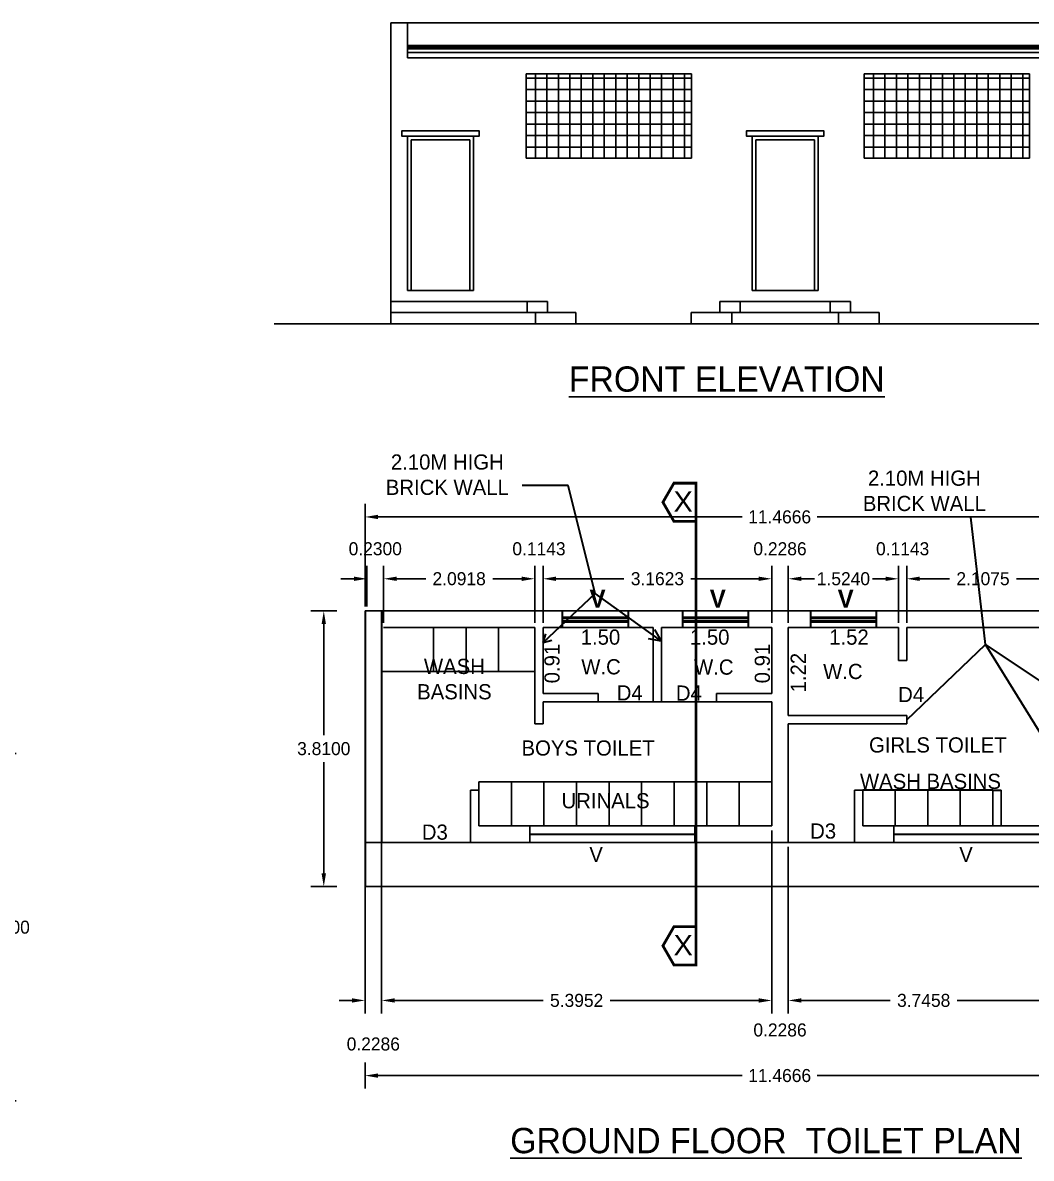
# Model space of a CAD drawing. Header units: metres. Extents: x 6102588 to 6102903, y -6660468 to -6660379.
# Drawn here: x 6102801.44 to 6102815.38, y -6660446.19 to -6660430.5 of the extents above; entities that cross this region are included whole.
import ezdxf
from ezdxf.enums import TextEntityAlignment as Align

# ---------------------------------------------------------------- set-up
doc = ezdxf.new("R2010")
doc.units = ezdxf.units.M
doc.header["$LTSCALE"] = 500
doc.header["$MEASUREMENT"] = 0
for name, pattern in [('ACAD_ISO06W100', [36, 24, -3, 0, -3, 0, -3, 0, -3]), ('DASHED2', [0.375, 0.25, -0.125]), ('HIDDEN2', [4.7625, 3.175, -1.5875])]:
    doc.linetypes.add(name, pattern=pattern)
doc.layers.get('0').update_dxf_attribs({"linetype": 'CONTINUOUS'})
doc.layers.get('Defpoints').update_dxf_attribs({"linetype": 'CONTINUOUS'})
doc.layers.add('BLK_1_FLR_2_STAIR_2_LANDING_1', color=7, linetype='CONTINUOUS', lineweight=0)
doc.layers.add('SEC.LINE', color=7, linetype='CONTINUOUS')
doc.styles.add('BOLD', font='', dxfattribs={"height": 8.5})
doc.styles.add('gautham', font='arial.ttf')
doc.styles.get("Standard").update_dxf_attribs({"font": 'GOTHIC.TTF'})
doc.styles.get('BOLD').set_extended_font_data('Helvetica 55 Roman')
doc.dimstyles.get("Standard").update_dxf_attribs({"dimtxt": 0.18, "dimasz": 0.18, "dimexe": 0.18, "dimexo": 0.0625, "dimgap": 0.09, "dimtad": 0, "dimtih": 1, "dimtoh": 1, "dimdec": 4, "dimzin": 0, "dimdsep": 46, "dimtxsty": 'Standard', "dimcen": 0.09, "dimadec": 0, "dimazin": 0, "dimtfac": 1, "dimtdec": 4, "dimtofl": 0, "dimtmove": 0, "dimatfit": 3, "dimfxl": 0, "dimtolj": 1, "dimtzin": 0, "dimarcsym": 0})

# ---------------------------------------------------------------- blocks, each defined once
blk = doc.blocks.new('*D55')
at = {"color": 0, "lineweight": -2}
for p, q in [((6102808.517, -6660438.792), (6102808.517, -6660438.002)), ((6102808.632, -6660438.792), (6102808.632, -6660438.002)), ((6102808.337, -6660438.182), (6102808.157, -6660438.182)), ((6102808.812, -6660438.182), (6102808.992, -6660438.182))]:
    blk.add_line(p, q, dxfattribs=at)
at = {"color": 0}
for points in [[(6102808.337, -6660438.152), (6102808.337, -6660438.212), (6102808.517, -6660438.182)], [(6102808.812, -6660438.152), (6102808.812, -6660438.212), (6102808.632, -6660438.182)]]:
    blk.add_solid(points, dxfattribs=at)
at = {"layer": 'Defpoints', "color": 0}
for p in [(6102808.517, -6660438.182), (6102808.517, -6660438.855), (6102808.632, -6660438.855)]:
    blk.add_point(p, dxfattribs=at)
at = {"color": 0, "lineweight": 35, "insert": (6102808.575, -6660437.768), "char_height": 0.18, "attachment_point": 5}
blk.add_mtext('\\A1;0.1143', dxfattribs=at)
blk = doc.blocks.new('*D56')
at = {"color": 0, "lineweight": -2}
for p, q in [((6102808.632, -6660438.792), (6102808.632, -6660438.002)), ((6102811.794, -6660438.792), (6102811.794, -6660438.002)), ((6102808.812, -6660438.182), (6102809.75, -6660438.182)), ((6102811.614, -6660438.182), (6102810.675, -6660438.182))]:
    blk.add_line(p, q, dxfattribs=at)
at = {"color": 0}
for points in [[(6102808.812, -6660438.152), (6102808.812, -6660438.212), (6102808.632, -6660438.182)], [(6102811.614, -6660438.152), (6102811.614, -6660438.212), (6102811.794, -6660438.182)]]:
    blk.add_solid(points, dxfattribs=at)
at = {"layer": 'Defpoints', "color": 0}
for p in [(6102808.632, -6660438.182), (6102808.632, -6660438.855), (6102811.794, -6660438.855)]:
    blk.add_point(p, dxfattribs=at)
at = {"color": 0, "lineweight": 35, "insert": (6102810.213, -6660438.182), "char_height": 0.18, "attachment_point": 5}
blk.add_mtext('\\A1;3.1623', dxfattribs=at)
blk = doc.blocks.new('*D57')
at = {"color": 0, "lineweight": -2}
for p, q in [((6102811.794, -6660438.792), (6102811.794, -6660438.002)), ((6102812.023, -6660438.792), (6102812.023, -6660438.002)), ((6102811.614, -6660438.182), (6102811.434, -6660438.182)), ((6102812.203, -6660438.182), (6102812.383, -6660438.182))]:
    blk.add_line(p, q, dxfattribs=at)
at = {"color": 0}
for points in [[(6102811.614, -6660438.152), (6102811.614, -6660438.212), (6102811.794, -6660438.182)], [(6102812.203, -6660438.152), (6102812.203, -6660438.212), (6102812.023, -6660438.182)]]:
    blk.add_solid(points, dxfattribs=at)
at = {"layer": 'Defpoints', "color": 0}
for p in [(6102812.023, -6660438.182), (6102811.794, -6660438.855), (6102812.023, -6660438.855)]:
    blk.add_point(p, dxfattribs=at)
at = {"color": 0, "lineweight": 35, "insert": (6102811.908, -6660437.768), "char_height": 0.18, "attachment_point": 5}
blk.add_mtext('\\A1;0.2286', dxfattribs=at)
blk = doc.blocks.new('*D58')
at = {"color": 0, "lineweight": -2}
for p, q in [((6102812.023, -6660438.792), (6102812.023, -6660438.002)), ((6102813.547, -6660438.792), (6102813.547, -6660438.002)), ((6102812.203, -6660438.182), (6102812.335, -6660438.182)), ((6102813.367, -6660438.182), (6102813.235, -6660438.182))]:
    blk.add_line(p, q, dxfattribs=at)
at = {"color": 0}
for points in [[(6102812.203, -6660438.152), (6102812.203, -6660438.212), (6102812.023, -6660438.182)], [(6102813.367, -6660438.152), (6102813.367, -6660438.212), (6102813.547, -6660438.182)]]:
    blk.add_solid(points, dxfattribs=at)
at = {"layer": 'Defpoints', "color": 0}
for p in [(6102813.547, -6660438.182), (6102812.023, -6660438.855), (6102813.547, -6660438.855)]:
    blk.add_point(p, dxfattribs=at)
at = {"color": 0, "lineweight": 35, "insert": (6102812.785, -6660438.182), "char_height": 0.18, "attachment_point": 5}
blk.add_mtext('\\A1;1.5240', dxfattribs=at)
blk = doc.blocks.new('*D59')
at = {"color": 0, "lineweight": -2}
for p, q in [((6102813.547, -6660438.792), (6102813.547, -6660438.002)), ((6102813.661, -6660438.792), (6102813.661, -6660438.002)), ((6102813.367, -6660438.182), (6102813.187, -6660438.182)), ((6102813.841, -6660438.182), (6102814.021, -6660438.182))]:
    blk.add_line(p, q, dxfattribs=at)
at = {"color": 0}
for points in [[(6102813.367, -6660438.152), (6102813.367, -6660438.212), (6102813.547, -6660438.182)], [(6102813.841, -6660438.152), (6102813.841, -6660438.212), (6102813.661, -6660438.182)]]:
    blk.add_solid(points, dxfattribs=at)
at = {"layer": 'Defpoints', "color": 0}
for p in [(6102813.547, -6660438.182), (6102813.547, -6660438.855), (6102813.661, -6660438.855)]:
    blk.add_point(p, dxfattribs=at)
at = {"color": 0, "lineweight": 35, "insert": (6102813.604, -6660437.768), "char_height": 0.18, "attachment_point": 5}
blk.add_mtext('\\A1;0.1143', dxfattribs=at)
blk = doc.blocks.new('*D60')
at = {"color": 0, "lineweight": -2}
for p, q in [((6102813.661, -6660438.792), (6102813.661, -6660438.002)), ((6102815.768, -6660439.554), (6102815.768, -6660438.002)), ((6102813.841, -6660438.182), (6102814.252, -6660438.182)), ((6102815.588, -6660438.182), (6102815.177, -6660438.182))]:
    blk.add_line(p, q, dxfattribs=at)
at = {"color": 0}
for points in [[(6102813.841, -6660438.152), (6102813.841, -6660438.212), (6102813.661, -6660438.182)], [(6102815.588, -6660438.152), (6102815.588, -6660438.212), (6102815.768, -6660438.182)]]:
    blk.add_solid(points, dxfattribs=at)
at = {"layer": 'Defpoints', "color": 0}
for p in [(6102815.768, -6660438.182), (6102813.661, -6660438.855), (6102815.768, -6660439.617)]:
    blk.add_point(p, dxfattribs=at)
at = {"color": 0, "lineweight": 35, "insert": (6102814.715, -6660438.182), "char_height": 0.18, "attachment_point": 5}
blk.add_mtext('\\A1;2.1075', dxfattribs=at)
blk = doc.blocks.new('*D64')
at = {"color": 0, "lineweight": -2}
for p, q in [((6102806.426, -6660438.792), (6102806.426, -6660438.002)), ((6102808.517, -6660438.792), (6102808.517, -6660438.002)), ((6102806.606, -6660438.182), (6102807.008, -6660438.182)), ((6102808.337, -6660438.182), (6102807.935, -6660438.182))]:
    blk.add_line(p, q, dxfattribs=at)
at = {"color": 0}
for points in [[(6102806.606, -6660438.152), (6102806.606, -6660438.212), (6102806.426, -6660438.182)], [(6102808.337, -6660438.152), (6102808.337, -6660438.212), (6102808.517, -6660438.182)]]:
    blk.add_solid(points, dxfattribs=at)
at = {"layer": 'Defpoints', "color": 0}
for p in [(6102806.426, -6660438.182), (6102806.426, -6660438.855), (6102808.517, -6660438.855)]:
    blk.add_point(p, dxfattribs=at)
at = {"color": 0, "lineweight": 35, "insert": (6102807.471, -6660438.182), "char_height": 0.18, "attachment_point": 5}
blk.add_mtext('\\A1;2.0918', dxfattribs=at)
blk = doc.blocks.new('*D5')
at = {"color": 0, "lineweight": -2}
for p, q in [((6102806.196, -6660438.563), (6102806.196, -6660438.002)), ((6102806.426, -6660438.563), (6102806.426, -6660438.002)), ((6102806.016, -6660438.182), (6102805.836, -6660438.182)), ((6102806.606, -6660438.182), (6102806.786, -6660438.182))]:
    blk.add_line(p, q, dxfattribs=at)
at = {"color": 0}
for points in [[(6102806.016, -6660438.152), (6102806.016, -6660438.212), (6102806.196, -6660438.182)], [(6102806.606, -6660438.152), (6102806.606, -6660438.212), (6102806.426, -6660438.182)]]:
    blk.add_solid(points, dxfattribs=at)
at = {"layer": 'Defpoints', "color": 0}
for p in [(6102806.426, -6660438.182), (6102806.196, -6660438.625), (6102806.426, -6660438.625)]:
    blk.add_point(p, dxfattribs=at)
at = {"color": 0, "lineweight": 35, "insert": (6102806.311, -6660437.768), "char_height": 0.18, "attachment_point": 5}
blk.add_mtext('\\A1;0.2300', dxfattribs=at)
blk = doc.blocks.new('*D73')
at = {"color": 0, "lineweight": -2}
for p, q in [((6102811.794, -6660441.66), (6102811.794, -6660444.191)), ((6102812.023, -6660441.889), (6102812.023, -6660444.191)), ((6102811.614, -6660444.011), (6102811.434, -6660444.011)), ((6102812.203, -6660444.011), (6102812.383, -6660444.011))]:
    blk.add_line(p, q, dxfattribs=at)
at = {"color": 0}
for points in [[(6102811.614, -6660443.981), (6102811.614, -6660444.041), (6102811.794, -6660444.011)], [(6102812.203, -6660443.981), (6102812.203, -6660444.041), (6102812.023, -6660444.011)]]:
    blk.add_solid(points, dxfattribs=at)
at = {"layer": 'Defpoints', "color": 0}
for p in [(6102811.794, -6660441.598), (6102812.023, -6660441.826), (6102812.023, -6660444.011)]:
    blk.add_point(p, dxfattribs=at)
at = {"color": 0, "lineweight": 35, "insert": (6102811.908, -6660444.42), "char_height": 0.18, "attachment_point": 5}
blk.add_mtext('\\A1;0.2286', dxfattribs=at)
blk = doc.blocks.new('*D74')
at = {"color": 0, "lineweight": -2}
for p, q in [((6102812.023, -6660441.889), (6102812.023, -6660444.191)), ((6102815.768, -6660441.889), (6102815.768, -6660444.191)), ((6102812.203, -6660444.011), (6102813.432, -6660444.011)), ((6102815.588, -6660444.011), (6102814.359, -6660444.011))]:
    blk.add_line(p, q, dxfattribs=at)
at = {"color": 0}
for points in [[(6102812.203, -6660443.981), (6102812.203, -6660444.041), (6102812.023, -6660444.011)], [(6102815.588, -6660443.981), (6102815.588, -6660444.041), (6102815.768, -6660444.011)]]:
    blk.add_solid(points, dxfattribs=at)
at = {"layer": 'Defpoints', "color": 0}
for p in [(6102812.023, -6660441.826), (6102815.768, -6660441.826), (6102812.023, -6660444.011)]:
    blk.add_point(p, dxfattribs=at)
at = {"color": 0, "lineweight": 35, "insert": (6102813.895, -6660444.011), "char_height": 0.18, "attachment_point": 5}
blk.add_mtext('\\A1;3.7458', dxfattribs=at)
blk = doc.blocks.new('*D54')
at = {"color": 0, "linetype": 'ByBlock', "lineweight": -2}
for p, q in [((6102806.17, -6660438.563), (6102806.17, -6660437.147)), ((6102817.637, -6660438.563), (6102817.637, -6660437.147)), ((6102806.35, -6660437.327), (6102811.385, -6660437.327)), ((6102817.457, -6660437.327), (6102812.422, -6660437.327))]:
    blk.add_line(p, q, dxfattribs=at)
at = {"color": 0, "linetype": 'ByBlock'}
for points in [[(6102806.35, -6660437.297), (6102806.35, -6660437.357), (6102806.17, -6660437.327)], [(6102817.457, -6660437.297), (6102817.457, -6660437.357), (6102817.637, -6660437.327)]]:
    blk.add_solid(points, dxfattribs=at)
at = {"layer": 'Defpoints', "color": 0, "linetype": 'ByBlock'}
for p in [(6102817.637, -6660437.327), (6102806.17, -6660438.626), (6102817.637, -6660438.626)]:
    blk.add_point(p, dxfattribs=at)
at = {"color": 0, "linetype": 'ByBlock', "lineweight": 35, "insert": (6102811.903, -6660437.327), "char_height": 0.18, "attachment_point": 5}
blk.add_mtext('\\A1;11.4666', dxfattribs=at)
blk = doc.blocks.new('*D76')
at = {"color": 0, "linetype": 'ByBlock', "lineweight": -2}
for p, q in [((6102805.779, -6660438.626), (6102805.419, -6660438.626)), ((6102805.599, -6660438.806), (6102805.599, -6660440.346)), ((6102805.599, -6660442.256), (6102805.599, -6660440.715)), ((6102805.779, -6660442.436), (6102805.419, -6660442.436))]:
    blk.add_line(p, q, dxfattribs=at)
at = {"color": 0, "linetype": 'ByBlock'}
for points in [[(6102805.569, -6660438.806), (6102805.629, -6660438.806), (6102805.599, -6660438.626)], [(6102805.569, -6660442.256), (6102805.629, -6660442.256), (6102805.599, -6660442.436)]]:
    blk.add_solid(points, dxfattribs=at)
at = {"layer": 'Defpoints', "color": 0, "linetype": 'ByBlock'}
for p in [(6102806.17, -6660438.626), (6102805.599, -6660442.436), (6102806.17, -6660442.436)]:
    blk.add_point(p, dxfattribs=at)
at = {"color": 0, "linetype": 'ByBlock', "lineweight": 35, "insert": (6102805.599, -6660440.531), "char_height": 0.18, "attachment_point": 5}
blk.add_mtext('\\A1;3.8100', dxfattribs=at)
blk = doc.blocks.new('*D77')
at = {"color": 0, "lineweight": -2}
for p, q in [((6102806.399, -6660441.66), (6102806.399, -6660444.191)), ((6102811.794, -6660441.66), (6102811.794, -6660444.191)), ((6102806.579, -6660444.011), (6102808.634, -6660444.011)), ((6102811.614, -6660444.011), (6102809.559, -6660444.011))]:
    blk.add_line(p, q, dxfattribs=at)
at = {"color": 0}
for points in [[(6102806.579, -6660443.981), (6102806.579, -6660444.041), (6102806.399, -6660444.011)], [(6102811.614, -6660443.981), (6102811.614, -6660444.041), (6102811.794, -6660444.011)]]:
    blk.add_solid(points, dxfattribs=at)
at = {"layer": 'Defpoints', "color": 0}
for p in [(6102806.399, -6660441.598), (6102811.794, -6660441.598), (6102806.399, -6660444.011)]:
    blk.add_point(p, dxfattribs=at)
at = {"color": 0, "lineweight": 35, "insert": (6102809.096, -6660444.011), "char_height": 0.18, "attachment_point": 5}
blk.add_mtext('\\A1;5.3952', dxfattribs=at)
blk = doc.blocks.new('*D78')
at = {"color": 0, "lineweight": -2}
for p, q in [((6102806.17, -6660441.889), (6102806.17, -6660444.191)), ((6102806.399, -6660441.889), (6102806.399, -6660444.191)), ((6102805.99, -6660444.011), (6102805.81, -6660444.011)), ((6102806.579, -6660444.011), (6102806.759, -6660444.011))]:
    blk.add_line(p, q, dxfattribs=at)
at = {"color": 0}
for points in [[(6102805.99, -6660443.981), (6102805.99, -6660444.041), (6102806.17, -6660444.011)], [(6102806.579, -6660443.981), (6102806.579, -6660444.041), (6102806.399, -6660444.011)]]:
    blk.add_solid(points, dxfattribs=at)
at = {"layer": 'Defpoints', "color": 0}
for p in [(6102806.17, -6660441.826), (6102806.399, -6660441.826), (6102806.17, -6660444.011)]:
    blk.add_point(p, dxfattribs=at)
at = {"color": 0, "lineweight": 35, "insert": (6102806.284, -6660444.614), "char_height": 0.18, "attachment_point": 5}
blk.add_mtext('\\A1;0.2286', dxfattribs=at)
blk = doc.blocks.new('*D79')
at = {"color": 0, "linetype": 'ByBlock', "lineweight": -2}
for p, q in [((6102806.17, -6660444.87), (6102806.17, -6660445.23)), ((6102817.637, -6660444.87), (6102817.637, -6660445.23)), ((6102806.35, -6660445.05), (6102811.385, -6660445.05)), ((6102817.457, -6660445.05), (6102812.422, -6660445.05))]:
    blk.add_line(p, q, dxfattribs=at)
at = {"color": 0, "linetype": 'ByBlock'}
for points in [[(6102806.35, -6660445.02), (6102806.35, -6660445.08), (6102806.17, -6660445.05)], [(6102817.457, -6660445.02), (6102817.457, -6660445.08), (6102817.637, -6660445.05)]]:
    blk.add_solid(points, dxfattribs=at)
at = {"layer": 'Defpoints', "color": 0, "linetype": 'ByBlock'}
for p in [(6102806.17, -6660441.826), (6102817.637, -6660441.826), (6102817.637, -6660445.05)]:
    blk.add_point(p, dxfattribs=at)
at = {"color": 0, "linetype": 'ByBlock', "lineweight": 35, "insert": (6102811.903, -6660445.05), "char_height": 0.18, "attachment_point": 5}
blk.add_mtext('\\A1;11.4666', dxfattribs=at)
blk = doc.blocks.new('*D36')
at = {"layer": 'BLK_1_FLR_2_STAIR_2_LANDING_1', "color": 0, "linetype": 'Continuous', "lineweight": -2}
for p, q in [((6102800.387, -6660440.599), (6102801.346, -6660440.599)), ((6102801.166, -6660440.779), (6102801.166, -6660442.815)), ((6102801.166, -6660445.219), (6102801.166, -6660443.184)), ((6102800.387, -6660445.399), (6102801.346, -6660445.399))]:
    blk.add_line(p, q, dxfattribs=at)
at = {"layer": 'BLK_1_FLR_2_STAIR_2_LANDING_1', "color": 0, "linetype": 'Continuous'}
for points in [[(6102801.136, -6660440.779), (6102801.196, -6660440.779), (6102801.166, -6660440.599)], [(6102801.136, -6660445.219), (6102801.196, -6660445.219), (6102801.166, -6660445.399)]]:
    blk.add_solid(points, dxfattribs=at)
at = {"layer": 'Defpoints', "color": 0, "linetype": 'Continuous'}
for p in [(6102800.324, -6660440.599), (6102800.324, -6660445.399), (6102801.166, -6660445.399)]:
    blk.add_point(p, dxfattribs=at)
at = {"layer": 'BLK_1_FLR_2_STAIR_2_LANDING_1', "color": 0, "linetype": 'Continuous', "insert": (6102801.166, -6660442.999), "char_height": 0.18, "attachment_point": 5}
blk.add_mtext('\\A1;4.8000', dxfattribs=at)

msp = doc.modelspace()

# ---------------------------------------------------------------- hatches: boundary and pattern name
at = {"ltscale": 25}
h = msp.add_hatch(dxfattribs=at)
h.set_pattern_fill('NET', color=256, scale=1.27, style=0)
h.set_pattern_definition([(0, (6096247.705, -6657043.05968), (0, 0.15875), []), (90, (6096247.705, -6657043.05968), (-0.15875, 0), [])])
h.paths.add_polyline_path([(6102810.6823, -6660432.36953), (6102810.6823, -6660431.20168), (6102808.3963, -6660431.20168), (6102808.3963, -6660432.36953)])
h = msp.add_hatch(dxfattribs=at)
h.set_pattern_fill('NET', color=256, scale=1.27, style=0)
h.set_pattern_definition([(0, (6096252.3803, -6657043.05968), (0, 0.15875), []), (90, (6096252.3803, -6657043.05968), (-0.15875, 0), [])])
h.paths.add_polyline_path([(6102815.3576, -6660432.36953), (6102815.3576, -6660431.20168), (6102813.0716, -6660431.20168), (6102813.0716, -6660432.36953)])

# ---------------------------------------------------------------- linework, layer by layer
for p, q in [((6102806.52593, -6660430.49513), (6102806.52593, -6660434.65553)), ((6102806.52593, -6660430.49513), (6102817.13678, -6660430.49513)), ((6102806.75453, -6660430.49513), (6102806.75453, -6660430.98229)), ((6102816.90818, -6660430.80793), (6102806.75453, -6660430.80793)), ((6102816.90818, -6660430.81369), (6102806.75453, -6660430.81369)), ((6102816.90818, -6660430.81944), (6102806.75453, -6660430.81944)), ((6102816.90818, -6660430.82664), (6102806.75453, -6660430.82664)), ((6102816.90818, -6660430.83958), (6102806.75453, -6660430.83958)), ((6102816.90818, -6660430.85622), (6102806.75453, -6660430.85622)), ((6102816.90818, -6660430.90503), (6102806.75453, -6660430.90503)), ((6102816.90818, -6660430.98229), (6102806.75453, -6660430.98229)), ((6102808.3963, -6660431.20168), (6102810.6823, -6660431.20168)), ((6102808.3963, -6660432.36953), (6102808.3963, -6660431.20168)), ((6102810.6823, -6660432.36953), (6102810.6823, -6660431.20168)), ((6102813.0716, -6660431.20168), (6102815.3576, -6660431.20168)), ((6102813.0716, -6660432.36953), (6102813.0716, -6660431.20168)), ((6102815.3576, -6660432.36953), (6102815.3576, -6660431.20168)), ((6102806.75594, -6660432.06473), (6102806.75594, -6660434.19833)), ((6102806.75594, -6660432.06473), (6102807.67034, -6660432.06473)), ((6102807.67034, -6660432.06473), (6102807.67034, -6660434.19833)), ((6102811.52256, -6660432.06473), (6102811.52256, -6660434.19833)), ((6102811.52256, -6660432.06473), (6102812.43696, -6660432.06473)), ((6102812.43696, -6660432.06473), (6102812.43696, -6660434.19833)), ((6102806.80674, -6660432.11553), (6102807.61954, -6660432.11553)), ((6102806.80674, -6660432.11553), (6102806.80674, -6660434.19833)), ((6102807.61954, -6660432.11553), (6102807.61954, -6660434.19833)), ((6102811.57336, -6660432.11553), (6102812.38616, -6660432.11553)), ((6102811.57336, -6660432.11553), (6102811.57336, -6660434.19833)), ((6102812.38616, -6660432.11553), (6102812.38616, -6660434.19833)), ((6102808.3963, -6660432.36953), (6102810.6823, -6660432.36953)), ((6102813.0716, -6660432.36953), (6102815.3576, -6660432.36953)), ((6102806.75594, -6660434.19833), (6102807.67034, -6660434.19833)), ((6102811.52256, -6660434.19833), (6102812.43696, -6660434.19833)), ((6102806.52593, -6660434.35073), (6102808.69126, -6660434.35073)), ((6102808.41186, -6660434.35073), (6102808.41186, -6660434.50313)), ((6102808.69126, -6660434.35073), (6102808.69126, -6660434.50313)), ((6102811.07677, -6660434.35073), (6102811.07677, -6660434.50313)), ((6102811.07677, -6660434.35073), (6102812.88276, -6660434.35073)), ((6102811.35617, -6660434.35073), (6102811.35617, -6660434.50313)), ((6102812.60336, -6660434.35073), (6102812.60336, -6660434.50313)), ((6102812.88276, -6660434.35073), (6102812.88276, -6660434.50313)), ((6102806.52593, -6660434.50313), (6102809.0864, -6660434.50313)), ((6102808.5276, -6660434.50313), (6102808.5276, -6660434.65553)), ((6102809.0864, -6660434.50313), (6102809.0864, -6660434.65553)), ((6102810.68164, -6660434.50313), (6102813.27789, -6660434.50313)), ((6102810.68164, -6660434.50313), (6102810.68164, -6660434.65553)), ((6102811.24044, -6660434.50313), (6102811.24044, -6660434.65553)), ((6102812.71909, -6660434.50313), (6102812.71909, -6660434.65553)), ((6102813.27789, -6660434.50313), (6102813.27789, -6660434.65553)), ((6102804.91102, -6660434.65553), (6102817.70783, -6660434.65553)), ((6102806.17018, -6660438.62591), (6102817.63678, -6660438.62591)), ((6102806.4256, -6660438.85451), (6102808.51736, -6660438.85451)), ((6102807.11736, -6660439.46411), (6102807.11736, -6660438.85451)), ((6102807.56736, -6660439.46411), (6102807.56736, -6660438.85451)), ((6102808.01736, -6660439.46411), (6102808.01736, -6660438.85451)), ((6102808.51736, -6660440.18801), (6102808.51736, -6660438.85451)), ((6102808.63166, -6660438.85451), (6102810.15566, -6660438.85451)), ((6102808.63166, -6660439.76891), (6102808.63166, -6660438.85451)), ((6102808.63166, -6660438.85451), (6102810.15566, -6660438.85451)), ((6102810.15566, -6660439.88321), (6102810.15566, -6660438.85451)), ((6102810.26996, -6660438.85451), (6102811.79396, -6660438.85451)), ((6102810.26996, -6660439.88321), (6102810.26996, -6660438.85451)), ((6102811.79396, -6660439.76891), (6102811.79396, -6660438.85451)), ((6102812.02256, -6660440.07371), (6102812.02256, -6660438.85451)), ((6102812.02256, -6660438.85451), (6102813.54656, -6660438.85451)), ((6102813.54656, -6660439.31171), (6102813.54656, -6660438.85451)), ((6102813.66086, -6660438.85451), (6102815.88264, -6660438.85451)), ((6102813.66086, -6660439.31171), (6102813.66086, -6660438.85451)), ((6102813.66086, -6660439.31171), (6102813.54656, -6660439.31171)), ((6102813.54656, -6660439.31171), (6102813.66086, -6660439.31171)), ((6102806.39878, -6660439.46411), (6102808.51736, -6660439.46411)), ((6102808.63166, -6660439.76891), (6102809.39366, -6660439.76891)), ((6102809.39366, -6660439.76891), (6102809.39366, -6660439.88321)), ((6102811.03196, -6660439.76891), (6102811.79396, -6660439.76891)), ((6102811.03196, -6660439.76891), (6102811.03196, -6660439.88321)), ((6102808.63166, -6660440.18801), (6102808.63166, -6660439.88321)), ((6102808.63166, -6660439.88321), (6102809.39366, -6660439.88321)), ((6102809.39366, -6660439.88321), (6102810.15566, -6660439.88321)), ((6102810.15566, -6660439.88321), (6102810.26996, -6660439.88321)), ((6102810.15566, -6660439.88321), (6102810.26996, -6660439.88321)), ((6102811.03196, -6660439.88321), (6102810.26996, -6660439.88321)), ((6102811.03196, -6660439.88321), (6102811.79396, -6660439.88321)), ((6102811.79396, -6660441.59771), (6102811.79396, -6660439.88321)), ((6102812.02256, -6660440.07371), (6102813.66086, -6660440.07371)), ((6102813.66086, -6660440.18801), (6102813.66086, -6660440.07371)), ((6102808.51736, -6660440.18801), (6102808.63166, -6660440.18801)), ((6102812.02256, -6660441.82631), (6102812.02256, -6660440.18801)), ((6102812.02256, -6660440.18801), (6102813.66086, -6660440.18801)), ((6102807.74396, -6660440.98811), (6102811.79396, -6660440.98811)), ((6102807.74396, -6660441.59771), (6102807.74396, -6660440.98811)), ((6102808.19396, -6660441.59771), (6102808.19396, -6660440.98811)), ((6102808.64396, -6660441.59771), (6102808.64396, -6660440.98811)), ((6102809.09396, -6660441.59771), (6102809.09396, -6660440.98811)), ((6102809.54396, -6660441.59771), (6102809.54396, -6660440.98811)), ((6102809.99396, -6660441.59771), (6102809.99396, -6660440.98811)), ((6102810.44396, -6660441.59771), (6102810.44396, -6660440.98811)), ((6102810.89396, -6660441.59771), (6102810.89396, -6660440.98811)), ((6102811.34396, -6660441.59771), (6102811.34396, -6660440.98811)), ((6102811.79396, -6660441.59771), (6102811.79396, -6660440.98811)), ((6102807.62966, -6660441.82631), (6102807.62966, -6660441.10241)), ((6102807.62966, -6660441.10241), (6102807.74396, -6660441.10241)), ((6102812.93696, -6660441.82631), (6102812.93696, -6660441.10241)), ((6102812.93696, -6660441.10241), (6102813.05126, -6660441.10241)), ((6102813.05126, -6660441.59771), (6102813.05126, -6660441.10241)), ((6102813.50126, -6660441.59771), (6102813.50126, -6660441.10241)), ((6102813.95126, -6660441.59771), (6102813.95126, -6660441.10241)), ((6102814.40126, -6660441.59771), (6102814.40126, -6660441.10241)), ((6102814.85126, -6660441.59771), (6102814.85126, -6660441.10241)), ((6102814.96556, -6660441.59771), (6102814.96556, -6660441.10241)), ((6102807.62966, -6660441.59771), (6102807.62966, -6660441.82631)), ((6102807.74396, -6660441.59771), (6102808.4463, -6660441.59771)), ((6102808.4463, -6660441.59771), (6102810.7323, -6660441.59771)), ((6102808.4463, -6660441.59771), (6102808.4463, -6660441.82631)), ((6102810.7323, -6660441.59771), (6102810.7323, -6660441.82631)), ((6102810.7323, -6660441.59771), (6102811.79396, -6660441.59771)), ((6102813.05126, -6660441.59771), (6102813.4827, -6660441.59771)), ((6102813.4827, -6660441.59771), (6102815.76834, -6660441.59771)), ((6102813.4827, -6660441.59771), (6102813.4827, -6660441.82631)), ((6102806.17018, -6660441.82631), (6102808.4463, -6660441.82631)), ((6102808.4463, -6660441.82631), (6102810.7323, -6660441.82631)), ((6102810.7323, -6660441.82631), (6102812.02256, -6660441.82631)), ((6102812.02256, -6660441.82631), (6102812.93696, -6660441.82631)), ((6102812.93696, -6660441.82631), (6102813.4827, -6660441.82631)), ((6102813.4827, -6660441.82631), (6102815.76834, -6660441.82631)), ((6102806.17018, -6660442.43591), (6102817.63819, -6660442.43591))]:
    msp.add_line(p, q, dxfattribs=at)
at = {"lineweight": 35}
for p, q in [((6102808.97793, -6660436.89399), (6102808.34472, -6660436.89399)), ((6102809.34968, -6660438.38704), (6102808.97793, -6660436.89399)), ((6102814.74757, -6660439.08857), (6102814.54907, -6660437.33194)), ((6102808.63166, -6660439.06309), (6102809.34968, -6660438.38704)), ((6102810.26996, -6660439.04533), (6102809.34968, -6660438.38704)), ((6102808.90092, -6660438.85451), (6102808.90092, -6660438.62451)), ((6102809.81092, -6660438.85451), (6102809.81092, -6660438.62451)), ((6102810.56288, -6660438.85451), (6102810.56288, -6660438.62451)), ((6102811.47288, -6660438.85451), (6102811.47288, -6660438.62451)), ((6102812.33218, -6660438.85451), (6102812.33218, -6660438.62451)), ((6102813.24218, -6660438.85451), (6102813.24218, -6660438.62451)), ((6102808.63166, -6660439.06309), (6102808.67028, -6660438.94229)), ((6102810.26996, -6660439.04533), (6102810.08904, -6660439.01057)), ((6102810.26996, -6660439.04533), (6102810.17862, -6660438.88533)), ((6102808.63166, -6660439.06309), (6102808.75456, -6660439.03181)), ((6102813.66086, -6660440.13086), (6102814.74757, -6660439.08857)), ((6102815.76834, -6660439.76891), (6102814.74757, -6660439.08857)), ((6102815.76834, -6660440.74046), (6102814.74757, -6660439.08857)), ((6102814.85126, -6660441.10241), (6102813.05126, -6660441.10241)), ((6102814.85126, -6660441.10241), (6102814.96556, -6660441.10241))]:
    msp.add_line(p, q, dxfattribs=at)
at = {"linetype": 'ByBlock', "lineweight": 35}
for p, q in [((6102806.17018, -6660438.62591), (6102806.17018, -6660441.82631)), ((6102806.39878, -6660438.62591), (6102806.39878, -6660441.82631)), ((6102806.17018, -6660441.82631), (6102806.17018, -6660442.43591))]:
    msp.add_line(p, q, dxfattribs=at)
at = {"linetype": 'HIDDEN2', "lineweight": 50}
for p, q in [((6102808.90092, -6660438.72055), (6102809.81092, -6660438.72055)), ((6102808.90092, -6660438.77457), (6102809.81092, -6660438.77457)), ((6102810.56288, -6660438.72055), (6102811.47288, -6660438.72055)), ((6102810.56288, -6660438.77457), (6102811.47288, -6660438.77457)), ((6102812.33218, -6660438.72055), (6102813.24218, -6660438.72055)), ((6102812.33218, -6660438.77457), (6102813.24218, -6660438.77457))]:
    msp.add_line(p, q, dxfattribs=at)
at = {"color": 0, "linetype": 'DASHED2', "lineweight": 35}
for p, q in [((6102808.4463, -6660441.71201), (6102810.7323, -6660441.71201)), ((6102813.4827, -6660441.71201), (6102815.76834, -6660441.71201))]:
    msp.add_line(p, q, dxfattribs=at)
at = {"ltscale": 25}
for points in [[(6102806.75594, -6660432.06473), (6102806.67974, -6660432.06473), (6102806.67974, -6660431.98853), (6102807.74654, -6660431.98853), (6102807.74654, -6660432.06473), (6102806.75594, -6660432.06473)], [(6102811.52256, -6660432.06473), (6102811.44636, -6660432.06473), (6102811.44636, -6660431.98853), (6102812.51316, -6660431.98853), (6102812.51316, -6660432.06473), (6102811.52256, -6660432.06473)]]:
    msp.add_lwpolyline(points, dxfattribs=at)
at = {"ltscale": 25, "const_width": 0.0381}
msp.add_lwpolyline([(6102810.74586, -6660437.38783), (6102810.74586, -6660442.99171)], dxfattribs=at)
at = {"layer": 'SEC.LINE', "linetype": 'ACAD_ISO06W100', "ltscale": 2, "const_width": 0.0381}
for points in [[(6102810.74586, -6660437.38783), (6102810.44106, -6660437.38783), (6102810.28866, -6660437.12387), (6102810.44106, -6660436.8599), (6102810.74586, -6660436.8599), (6102810.74586, -6660437.38783)], [(6102810.74586, -6660443.51964), (6102810.44106, -6660443.51964), (6102810.28866, -6660443.25568), (6102810.44106, -6660442.99171), (6102810.74586, -6660442.99171), (6102810.74586, -6660443.51964)]]:
    msp.add_lwpolyline(points, dxfattribs=at)

# ---------------------------------------------------------------- texts
at = {"ltscale": 25}
for s, p in [('%%UFRONT ELEVATION', (6102808.98742, -6660435.59595)), ('%%UGROUND FLOOR  TOILET PLAN', (6102808.17694, -6660446.12278))]:
    msp.add_text(s, height=0.35, dxfattribs=at).set_placement(p)
at = {"ltscale": 25, "char_height": 0.21, "attachment_point": 5}
for s, insert, width in [('2.10M HIGH \\PBRICK WALL', (6102807.30746, -6660436.74406), 2.4991085), ('2.10M HIGH \\PBRICK WALL', (6102813.904, -6660436.96736), 2.4991085), ('1.50', (6102809.42523, -6660438.98947), 0.6986874), ('1.50', (6102810.93587, -6660438.98947), 0.6986874), ('1.52', (6102812.86199, -6660438.98947), 0.6986874), ('WASH BASINS', (6102807.40538, -6660439.56993), 1.3167349), ('W.C', (6102809.43274, -6660439.40004), 0.6986874), ('W.C', (6102810.99204, -6660439.40398), 0.6986874), ('W.C', (6102812.77709, -6660439.46441), 0.8556813), ('D4', (6102809.82995, -6660439.75824), 0.5030633), ('D4', (6102810.64749, -6660439.76206), 0.5030633), ('D4', (6102813.72124, -6660439.7823), 0.5030633), ('BOYS TOILET', (6102809.25427, -6660440.52256), 2.4991085), ('GIRLS TOILET', (6102814.09114, -6660440.48015), 2.4991085), ('WASH BASINS', (6102813.9889, -6660440.98339), 2.7899259), ('URINALS', (6102809.49575, -6660441.25126), 1.3167349), ('D3', (6102807.13466, -6660441.68537), 0.5030633), ('D3', (6102812.50437, -6660441.67025), 0.5030633), ('V', (6102809.36479, -6660441.99308), 0.5030633), ('V', (6102814.48014, -6660441.99308), 0.5030633)]:
    msp.add_mtext(s, dxfattribs=dict(at, insert=insert, width=width))
at = {"linetype": 'ByBlock', "lineweight": 40, "char_height": 0.25, "width": 0.1997956, "attachment_point": 1, "style": 'gautham'}
for insert in [(6102809.2735, -6660438.33058), (6102810.93546, -6660438.33058), (6102812.70476, -6660438.33058)]:
    msp.add_mtext('{\\fComic Sans MS|b1|i0|c0|p66;V}', dxfattribs=dict(at, insert=insert))
at = {"ltscale": 25, "char_height": 0.21, "width": 0.6986874, "attachment_point": 5, "rotation": 90}
for s, insert in [('0.91', (6102808.75619, -6660439.35395)), ('0.91', (6102811.66488, -6660439.35395)), ('1.22', (6102812.16025, -6660439.47966))]:
    msp.add_mtext(s, dxfattribs=dict(at, insert=insert))
at = {"layer": 'SEC.LINE', "style": 'BOLD', "width": 1.02}
for p in [(6102810.56892, -6660437.1147), (6102810.56892, -6660443.24651)]:
    msp.add_text('X', height=0.2794, dxfattribs=at).set_placement(p, align=Align.MIDDLE)

# ---------------------------------------------------------------- dimensions: what is measured, and where the dimension line sits
at = {"linetype": 'ByBlock', "lineweight": 35}
dim = msp.add_linear_dim(base=(6102817.63678, -6660437.32703), p1=(6102806.17018, -6660438.62591), p2=(6102817.63678, -6660438.62591), dimstyle='Standard', dxfattribs=at)
dim.commit()
dim.dimension.update_dxf_attribs({"geometry": '*D54', "text_midpoint": (6102811.90348, -6660437.32703)})
at = {"lineweight": 35}
for base, p1, p2, picture, middle in [((6102806.4256, -6660438.18238), (6102806.1956, -6660438.62526), (6102806.4256, -6660438.62526), '*D5', (6102806.3106, -6660437.76833)), ((6102808.51736, -6660438.18238), (6102808.63166, -6660438.85451), (6102808.51736, -6660438.85451), '*D55', (6102808.57451, -6660437.76833)), ((6102812.02256, -6660438.18238), (6102811.79396, -6660438.85451), (6102812.02256, -6660438.85451), '*D57', (6102811.90826, -6660437.76833)), ((6102813.54656, -6660438.18238), (6102813.66086, -6660438.85451), (6102813.54656, -6660438.85451), '*D59', (6102813.60371, -6660437.76833)), ((6102806.4256, -6660438.18238), (6102808.51736, -6660438.85451), (6102806.4256, -6660438.85451), '*D64', (6102807.47148, -6660438.18238)), ((6102808.63166, -6660438.18238), (6102811.79396, -6660438.85451), (6102808.63166, -6660438.85451), '*D56', (6102810.21281, -6660438.18238)), ((6102813.54656, -6660438.18238), (6102812.02256, -6660438.85451), (6102813.54656, -6660438.85451), '*D58', (6102812.78456, -6660438.18238)), ((6102815.76834, -6660438.18238), (6102813.66086, -6660438.85451), (6102815.76834, -6660439.61651), '*D60', (6102814.7146, -6660438.18238)), ((6102806.39878, -6660444.01072), (6102811.79396, -6660441.59771), (6102806.39878, -6660441.59771), '*D77', (6102809.09637, -6660444.01072)), ((6102806.17018, -6660444.01072), (6102806.39878, -6660441.82631), (6102806.17018, -6660441.82631), '*D78', (6102806.28448, -6660444.61383)), ((6102812.02256, -6660444.01072), (6102815.76834, -6660441.82631), (6102812.02256, -6660441.82631), '*D74', (6102813.89545, -6660444.01072))]:
    dim = msp.add_linear_dim(base=base, p1=p1, p2=p2, dimstyle='Standard', override={"dimtmove": 2}, dxfattribs=at)
    dim.commit()
    dim.dimension.update_dxf_attribs({"geometry": picture, "text_midpoint": middle})
at = {"linetype": 'ByBlock', "lineweight": 35}
dim = msp.add_linear_dim(base=(6102805.59861, -6660442.43591), p1=(6102806.17018, -6660438.62591), p2=(6102806.17018, -6660442.43591), angle=90, dimstyle='Standard', override={"dimfxl": 0.18, "dimfxlon": 1, "dimarcsym": 2}, dxfattribs=at)
dim.commit()
dim.dimension.update_dxf_attribs({"geometry": '*D76', "text_midpoint": (6102805.59861, -6660440.53091)})
at = {"lineweight": 35}
dim = msp.add_linear_dim(base=(6102812.02256, -6660444.01072), p1=(6102811.79396, -6660441.59771), p2=(6102812.02256, -6660441.82631), dimstyle='Standard', override={"dimtmove": 2}, dxfattribs=at)
dim.commit()
dim.dimension.update_dxf_attribs({"geometry": '*D73', "text_midpoint": (6102811.90826, -6660444.42009), "dimtype": 160})
at = {"linetype": 'ByBlock', "lineweight": 35}
dim = msp.add_linear_dim(base=(6102817.63678, -6660445.05037), p1=(6102806.17018, -6660441.82631), p2=(6102817.63678, -6660441.82631), dimstyle='Standard', override={"dimfxl": 0.18, "dimfxlon": 1, "dimarcsym": 2}, dxfattribs=at)
dim.commit()
dim.dimension.update_dxf_attribs({"geometry": '*D79', "text_midpoint": (6102811.90348, -6660445.05037)})
at = {"layer": 'BLK_1_FLR_2_STAIR_2_LANDING_1', "color": 1, "linetype": 'Continuous'}
dim = msp.add_aligned_dim(p1=(6102800.32434, -6660440.59907), p2=(6102800.32434, -6660445.39907), distance=0.84213, dimstyle='Standard', dxfattribs=at)
dim.commit()
dim.dimension.update_dxf_attribs({"geometry": '*D36', "text_midpoint": (6102801.16647, -6660442.99907)})

doc.saveas('drawing.dxf')
